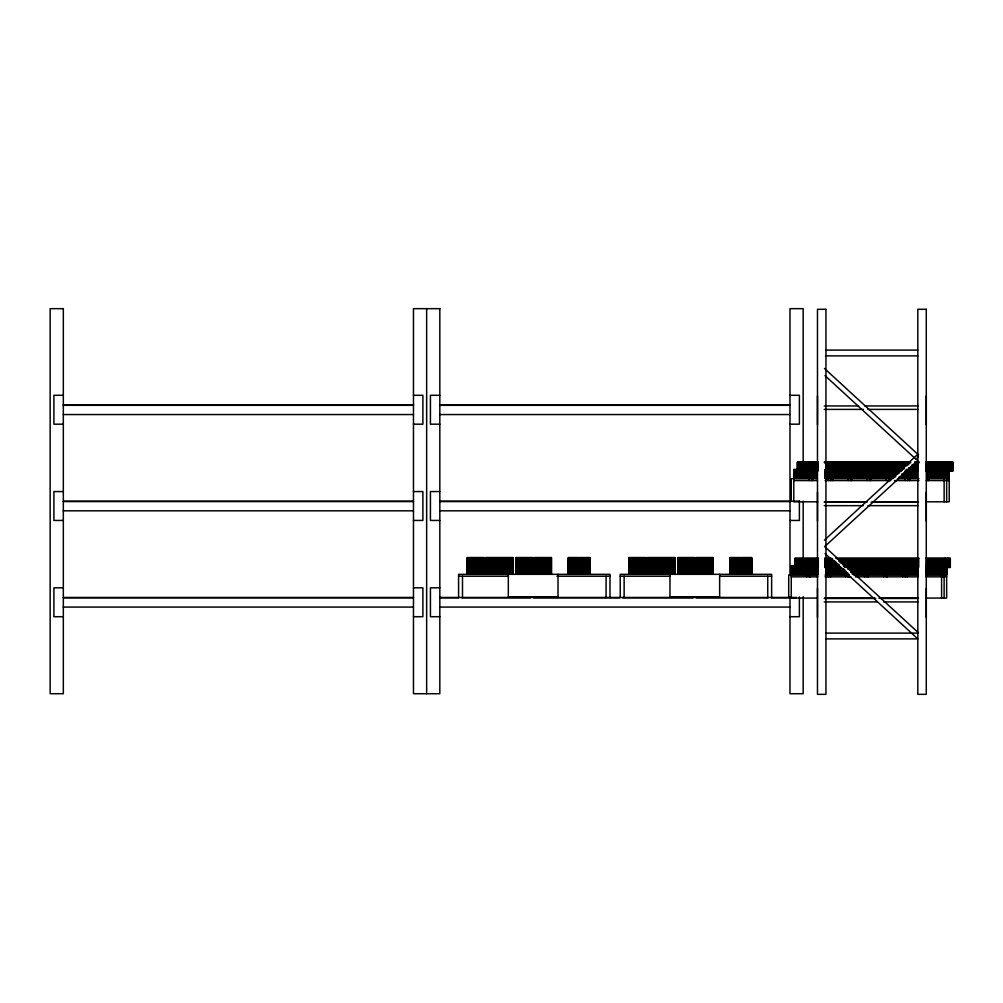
<?xml version="1.0" encoding="UTF-8"?>
<svg xmlns="http://www.w3.org/2000/svg" width="1003" height="1003" viewBox="0 0 1003 1003"><rect width="100%" height="100%" fill="white"/><g stroke="black" fill="none" stroke-linecap="round" stroke-linejoin="round"><path stroke-width="1.5" d="M824.428 540.153L917.218 454.835L918.121 457.343M825.105 546.209L917.883 460.891M825.945 350.097L917.82 350.097M825.945 355.877L917.82 355.877M63.327 395.295L53.911 395.295L53.911 424.181L63.327 424.181M413.474 395.295L422.89 395.295L422.89 424.181L413.474 424.181M439.828 395.295L430.425 395.295L430.425 424.181L439.828 424.181M789.988 395.295L799.391 395.295L799.391 424.181L789.988 424.181M817.483 395.922L817.483 424.796M926.283 395.922L926.283 424.796M63.327 404.924L413.474 404.924M439.828 404.924L789.988 404.924M63.327 405.312L413.474 405.312M439.828 405.312L789.988 405.312M824.24 405.939L858.606 405.939M864.849 405.939L917.971 405.939M824.24 409.4L863.295 409.4M867.971 409.4L917.971 409.4M63.327 414.552L413.474 414.552M439.828 414.552L789.988 414.552M818.172 461.881L797.435 461.881L797.435 471.222M824.441 461.881L910.574 461.881M914.886 461.881L918.986 461.881M925.844 461.881L952.85 461.881L952.85 471.222L925.844 471.222M797.435 462.358L818.172 462.358M824.441 462.358L910.574 462.358M914.886 462.358L918.986 462.358M925.844 462.358L952.85 462.358M797.435 462.822L818.172 462.822M824.441 462.822L910.574 462.822M914.886 462.822L918.986 462.822M925.844 462.822L952.85 462.822M797.435 463.286L817.796 463.286M825.632 463.286L908.618 463.286M914.886 463.286L918.021 463.286M925.844 463.286L952.85 463.286M797.435 463.75L817.796 463.75M825.632 463.75L908.618 463.75M914.886 463.75L918.021 463.75M925.844 463.75L952.85 463.75M797.435 464.226L817.796 464.226M825.632 464.226L908.618 464.226M913.319 464.226L918.021 464.226M925.844 464.226L952.85 464.226M797.435 464.69L817.796 464.69M825.632 464.69L908.618 464.69M913.319 464.69L918.021 464.69M925.844 464.69L952.85 464.69M797.435 465.154L817.796 465.154M825.632 465.154L907.063 465.154M911.752 465.154L918.021 465.154M925.844 465.154L952.85 465.154M797.435 465.618L817.796 465.618M825.632 465.618L907.063 465.618M911.752 465.618L918.021 465.618M925.844 465.618L952.85 465.618M797.435 466.094L817.796 466.094M825.632 466.094L905.496 466.094M911.752 466.094L918.021 466.094M925.844 466.094L952.85 466.094M797.435 466.558L817.796 466.558M825.632 466.558L905.496 466.558M911.752 466.558L918.021 466.558M925.844 466.558L952.85 466.558M797.435 467.022L817.796 467.022M825.632 467.022L903.929 467.022M910.185 467.022L918.021 467.022M925.844 467.022L952.85 467.022M797.435 467.486L817.796 467.486M825.632 467.486L903.929 467.486M910.185 467.486L918.021 467.486M925.844 467.486L952.85 467.486M797.435 467.962L817.796 467.962M825.632 467.962L903.929 467.962M908.618 467.962L918.021 467.962M925.844 467.962L952.85 467.962M797.435 468.426L817.796 468.426M825.632 468.426L903.929 468.426M908.618 468.426L918.021 468.426M925.844 468.426L952.85 468.426M797.435 468.89L817.796 468.89M825.632 468.89L903.929 468.89M908.618 468.89L918.021 468.89M925.844 468.89L952.85 468.89M817.796 469.354L793.787 469.354L793.787 501.813L817.658 501.813M825.105 469.354L902.361 469.354M906.536 469.354L918.021 469.354M925.844 469.354L952.85 469.354M793.787 469.83L817.796 469.83M825.105 469.83L902.361 469.83M906.536 469.83L918.021 469.83M925.844 469.83L952.85 469.83M793.787 470.294L817.796 470.294M825.105 470.294L901.847 470.294M905.496 470.294L918.021 470.294M925.844 470.294L952.85 470.294M793.787 470.758L817.796 470.758M825.105 470.758L901.847 470.758M905.496 470.758L918.021 470.758M925.844 470.758L952.85 470.758M793.787 471.222L817.796 471.222M825.105 471.222L900.794 471.222M904.969 471.222L918.021 471.222M793.787 471.698L817.282 471.698M825.105 471.698L900.28 471.698M904.969 471.698L917.507 471.698M926.897 471.698L949.202 471.698M793.787 472.162L817.282 472.162M825.105 472.162L898.713 472.162M904.969 472.162L917.507 472.162M926.897 472.162L949.202 472.162M793.787 472.626L817.282 472.626M825.105 472.626L898.713 472.626M904.969 472.626L917.507 472.626M926.897 472.626L949.202 472.626M793.787 473.09L817.282 473.09M825.105 473.09L898.713 473.09M903.415 473.09L917.507 473.09M926.897 473.09L949.202 473.09M793.787 473.566L817.282 473.566M825.105 473.566L898.713 473.566M903.415 473.566L917.507 473.566M926.897 473.566L949.202 473.566M793.787 474.03L817.282 474.03M825.105 474.03L897.146 474.03M901.847 474.03L917.507 474.03M926.897 474.03L949.202 474.03M793.787 474.494L817.282 474.494M825.105 474.494L897.146 474.494M901.847 474.494L917.507 474.494M926.897 474.494L949.202 474.494M793.787 474.958L817.282 474.958M825.105 474.958L895.579 474.958M901.847 474.958L917.507 474.958M926.897 474.958L949.202 474.958M793.787 475.435L817.282 475.435M825.105 475.435L895.579 475.435M901.847 475.435L917.507 475.435M926.897 475.435L949.202 475.435M793.787 475.898L817.282 475.898M825.105 475.898L895.579 475.898M901.847 475.898L917.507 475.898M926.897 475.898L949.202 475.898M793.787 476.362L817.282 476.362M825.105 476.362L895.579 476.362M900.28 476.362L917.507 476.362M926.897 476.362L949.202 476.362M793.787 476.826L817.282 476.826M825.105 476.826L895.579 476.826M900.28 476.826L917.507 476.826M926.897 476.826L949.202 476.826M793.787 477.303L817.282 477.303M825.105 477.303L894.012 477.303M898.713 477.303L917.507 477.303M926.897 477.303L949.202 477.303M793.787 477.767L817.282 477.767M825.105 477.767L894.012 477.767M898.713 477.767L917.507 477.767M926.897 477.767L949.202 477.767M793.787 478.23L817.282 478.23M825.105 478.23L892.444 478.23M898.713 478.23L917.507 478.23M926.897 478.23L949.202 478.23M817.407 478.694L791.254 478.694L791.254 501.187L798.864 501.187M825.105 478.694L892.896 478.694M897.522 478.694L918.961 478.694M926.897 478.694L949.202 478.694M793.787 480.575L817.407 480.575M825.105 480.575L890.877 480.575M894.438 480.575L918.961 480.575M926.308 480.575L949.202 480.575M63.327 491.558L53.911 491.558L53.911 520.444L63.327 520.444M413.474 491.558L422.89 491.558L422.89 520.444L413.474 520.444M439.828 491.558L430.425 491.558L430.425 520.444L439.828 520.444M817.483 492.185L817.483 521.058M926.283 492.185L926.283 521.058M63.327 501.187L413.474 501.187M439.828 501.187L789.988 501.187M63.327 501.575L413.474 501.575M439.828 501.575L789.988 501.575M824.516 501.813L867.394 501.813M872.472 501.813L918.472 501.813M925.706 501.813L949.202 501.813L949.202 470.758M824.24 502.202L866.416 502.202M871.105 502.202L917.971 502.202M824.24 505.662L863.295 505.662M867.971 505.662L917.971 505.662M63.327 510.815L413.474 510.815M439.828 510.815L789.988 510.815M789.988 520.444L799.391 520.444L799.391 500.685M467.172 557.994L483.998 557.994M485.665 557.994L513.273 557.994M516.106 557.994L532.944 557.994M534.612 557.994L551.437 557.994M568.25 557.994L578.643 557.994M579.671 557.994L590.065 557.994M628.818 557.994L645.644 557.994M647.311 557.994L674.919 557.994M677.752 557.994L694.59 557.994M696.258 557.994L713.083 557.994M729.896 557.994L740.289 557.994M741.317 557.994L751.711 557.994M818.385 558.144L794.903 558.144L794.903 567.485M824.654 558.144L830.923 558.144M835.612 558.144L918.986 558.144M925.844 558.144L950.317 558.144L950.317 567.485L925.932 567.485M467.172 558.458L483.998 558.458M485.665 558.458L513.273 558.458M516.106 558.458L532.944 558.458M534.612 558.458L551.437 558.458M568.25 558.458L578.643 558.458M579.671 558.458L590.065 558.458M628.818 558.458L645.644 558.458M647.311 558.458L674.919 558.458M677.752 558.458L694.59 558.458M696.258 558.458L713.083 558.458M729.896 558.458L740.289 558.458M741.317 558.458L751.711 558.458M794.903 558.621L818.385 558.621M824.654 558.621L832.49 558.621M837.179 558.621L918.61 558.621M926.446 558.621L950.317 558.621M467.172 558.922L483.998 558.922M485.665 558.922L513.273 558.922M516.106 558.922L532.944 558.922M534.612 558.922L551.437 558.922M568.25 558.922L578.643 558.922M579.671 558.922L590.065 558.922M628.818 558.922L645.644 558.922M647.311 558.922L674.919 558.922M677.752 558.922L694.59 558.922M696.258 558.922L713.083 558.922M729.896 558.922L740.289 558.922M741.317 558.922L751.711 558.922M794.903 559.085L818.385 559.085M824.654 559.085L832.49 559.085M837.179 559.085L918.61 559.085M926.446 559.085L950.317 559.085M467.172 559.398L483.998 559.398M485.665 559.398L513.273 559.398M516.106 559.398L532.944 559.398M534.612 559.398L551.437 559.398M568.25 559.398L578.643 559.398M579.671 559.398L590.065 559.398M628.818 559.398L645.644 559.398M647.311 559.398L674.919 559.398M677.752 559.398L694.59 559.398M696.258 559.398L713.083 559.398M729.896 559.398L740.289 559.398M741.317 559.398L751.711 559.398M794.903 559.549L818.385 559.549M824.654 559.549L832.49 559.549M838.746 559.549L918.61 559.549M926.446 559.549L950.317 559.549M467.172 559.862L483.998 559.862M485.665 559.862L513.273 559.862M516.106 559.862L532.944 559.862M534.612 559.862L551.437 559.862M568.25 559.862L578.643 559.862M579.671 559.862L590.065 559.862M628.818 559.862L645.644 559.862M647.311 559.862L674.919 559.862M677.752 559.862L694.59 559.862M696.258 559.862L713.083 559.862M729.896 559.862L740.289 559.862M741.317 559.862L751.711 559.862M794.903 560.013L818.385 560.013M824.654 560.013L832.49 560.013M838.746 560.013L918.61 560.013M926.446 560.013L950.317 560.013M467.172 560.326L483.998 560.326M485.665 560.326L513.273 560.326M516.106 560.326L532.944 560.326M534.612 560.326L551.437 560.326M568.25 560.326L578.643 560.326M579.671 560.326L590.065 560.326M628.818 560.326L645.644 560.326M647.311 560.326L674.919 560.326M677.752 560.326L694.59 560.326M696.258 560.326L713.083 560.326M729.896 560.326L740.289 560.326M741.317 560.326L751.711 560.326M794.903 560.489L818.385 560.489M824.654 560.489L834.045 560.489M838.746 560.489L918.61 560.489M926.446 560.489L950.317 560.489M467.172 560.79L483.998 560.79M485.665 560.79L513.273 560.79M516.106 560.79L532.944 560.79M534.612 560.79L551.437 560.79M568.25 560.79L578.643 560.79M579.671 560.79L590.065 560.79M628.818 560.79L645.644 560.79M647.311 560.79L674.919 560.79M677.752 560.79L694.59 560.79M696.258 560.79L713.083 560.79M729.896 560.79L740.289 560.79M741.317 560.79L751.711 560.79M794.903 560.953L818.385 560.953M824.654 560.953L834.045 560.953M838.746 560.953L918.61 560.953M926.446 560.953L950.317 560.953M467.172 561.266L483.998 561.266M485.665 561.266L513.273 561.266M516.106 561.266L532.944 561.266M534.612 561.266L551.437 561.266M568.25 561.266L578.643 561.266M579.671 561.266L590.065 561.266M628.818 561.266L645.644 561.266M647.311 561.266L674.919 561.266M677.752 561.266L694.59 561.266M696.258 561.266L713.083 561.266M729.896 561.266L740.289 561.266M741.317 561.266L751.711 561.266M794.903 561.417L818.385 561.417M824.654 561.417L835.612 561.417M840.313 561.417L918.61 561.417M926.446 561.417L950.317 561.417M467.172 561.73L483.998 561.73M485.665 561.73L513.273 561.73M516.106 561.73L532.944 561.73M534.612 561.73L551.437 561.73M568.25 561.73L578.643 561.73M579.671 561.73L590.065 561.73M628.818 561.73L645.644 561.73M647.311 561.73L674.919 561.73M677.752 561.73L694.59 561.73M696.258 561.73L713.083 561.73M729.896 561.73L740.289 561.73M741.317 561.73L751.711 561.73M794.903 561.881L818.385 561.881M824.654 561.881L835.612 561.881M840.313 561.881L918.61 561.881M926.446 561.881L950.317 561.881M467.172 562.194L483.998 562.194M485.665 562.194L513.273 562.194M516.106 562.194L532.944 562.194M534.612 562.194L551.437 562.194M568.25 562.194L578.643 562.194M579.671 562.194L590.065 562.194M628.818 562.194L645.644 562.194M647.311 562.194L674.919 562.194M677.752 562.194L694.59 562.194M696.258 562.194L713.083 562.194M729.896 562.194L740.289 562.194M741.317 562.194L751.711 562.194M794.903 562.357L818.385 562.357M824.654 562.357L835.612 562.357M840.313 562.357L918.61 562.357M926.446 562.357L950.317 562.357M467.172 562.658L483.998 562.658M485.665 562.658L513.273 562.658M516.106 562.658L532.944 562.658M534.612 562.658L551.437 562.658M568.25 562.658L578.643 562.658M579.671 562.658L590.065 562.658M628.818 562.658L645.644 562.658M647.311 562.658L674.919 562.658M677.752 562.658L694.59 562.658M696.258 562.658L713.083 562.658M729.896 562.658L740.289 562.658M741.317 562.658L751.711 562.658M794.903 562.821L818.385 562.821M824.654 562.821L835.612 562.821M840.313 562.821L918.61 562.821M926.446 562.821L950.317 562.821M467.172 563.134L483.998 563.134M485.665 563.134L513.273 563.134M516.106 563.134L532.944 563.134M534.612 563.134L551.437 563.134M568.25 563.134L578.643 563.134M579.671 563.134L590.065 563.134M628.818 563.134L645.644 563.134M647.311 563.134L674.919 563.134M677.752 563.134L694.59 563.134M696.258 563.134L713.083 563.134M729.896 563.134L740.289 563.134M741.317 563.134L751.711 563.134M794.903 563.285L818.385 563.285M824.654 563.285L837.179 563.285M841.881 563.285L918.61 563.285M926.446 563.285L950.317 563.285M467.172 563.598L483.998 563.598M485.665 563.598L513.273 563.598M516.106 563.598L532.944 563.598M534.612 563.598L551.437 563.598M568.25 563.598L578.643 563.598M579.671 563.598L590.065 563.598M628.818 563.598L645.644 563.598M647.311 563.598L674.919 563.598M677.752 563.598L694.59 563.598M696.258 563.598L713.083 563.598M729.896 563.598L740.289 563.598M741.317 563.598L751.711 563.598M794.903 563.749L818.385 563.749M824.654 563.749L837.179 563.749M841.881 563.749L918.61 563.749M926.446 563.749L950.317 563.749M467.172 564.062L483.998 564.062M485.665 564.062L513.273 564.062M516.106 564.062L532.944 564.062M534.612 564.062L551.437 564.062M568.25 564.062L578.643 564.062M579.671 564.062L590.065 564.062M628.818 564.062L645.644 564.062M647.311 564.062L674.919 564.062M677.752 564.062L694.59 564.062M696.258 564.062L713.083 564.062M729.896 564.062L740.289 564.062M741.317 564.062L751.711 564.062M794.903 564.225L818.385 564.225M824.654 564.225L838.746 564.225M843.448 564.225L918.61 564.225M926.446 564.225L950.317 564.225M467.172 564.526L483.998 564.526M485.665 564.526L513.273 564.526M516.106 564.526L532.944 564.526M534.612 564.526L551.437 564.526M568.25 564.526L578.643 564.526M579.671 564.526L590.065 564.526M628.818 564.526L645.644 564.526M647.311 564.526L674.919 564.526M677.752 564.526L694.59 564.526M696.258 564.526L713.083 564.526M729.896 564.526L740.289 564.526M741.317 564.526L751.711 564.526M794.903 564.689L818.385 564.689M824.654 564.689L838.746 564.689M843.448 564.689L918.61 564.689M926.446 564.689L950.317 564.689M467.172 565.002L483.998 565.002M485.665 565.002L513.273 565.002M516.106 565.002L532.944 565.002M534.612 565.002L551.437 565.002M568.25 565.002L578.643 565.002M579.671 565.002L590.065 565.002M628.818 565.002L645.644 565.002M647.311 565.002L674.919 565.002M677.752 565.002L694.59 565.002M696.258 565.002L713.083 565.002M729.896 565.002L740.289 565.002M741.317 565.002L751.711 565.002M794.903 565.153L818.385 565.153M824.654 565.153L838.746 565.153M843.448 565.153L918.61 565.153M926.446 565.153L950.317 565.153M467.172 565.466L483.998 565.466M485.665 565.466L513.273 565.466M516.106 565.466L532.944 565.466M534.612 565.466L551.437 565.466M568.25 565.466L578.643 565.466M579.671 565.466L590.065 565.466M628.818 565.466L645.644 565.466M647.311 565.466L674.919 565.466M677.752 565.466L694.59 565.466M696.258 565.466L713.083 565.466M729.896 565.466L740.289 565.466M741.317 565.466L751.711 565.466M818.385 565.617L791.254 565.617L791.254 598.076L817.282 598.076M824.654 565.617L838.746 565.617M843.448 565.617L918.61 565.617M925.932 565.617L950.317 565.617M467.172 565.93L483.998 565.93M485.665 565.93L513.273 565.93M516.106 565.93L532.944 565.93M534.612 565.93L551.437 565.93M568.25 565.93L578.643 565.93M579.671 565.93L590.065 565.93M628.818 565.93L645.644 565.93M647.311 565.93L674.919 565.93M677.752 565.93L694.59 565.93M696.258 565.93L713.083 565.93M729.896 565.93L740.289 565.93M741.317 565.93L751.711 565.93M791.254 566.093L818.385 566.093M824.654 566.093L838.746 566.093M843.448 566.093L918.61 566.093M925.932 566.093L950.317 566.093M467.172 566.394L483.998 566.394M485.665 566.394L513.273 566.394M516.106 566.394L532.944 566.394M534.612 566.394L551.437 566.394M568.25 566.394L578.643 566.394M579.671 566.394L590.065 566.394M628.818 566.394L645.644 566.394M647.311 566.394L674.919 566.394M677.752 566.394L694.59 566.394M696.258 566.394L713.083 566.394M729.896 566.394L740.289 566.394M741.317 566.394L751.711 566.394M791.254 566.557L818.385 566.557M824.654 566.557L840.313 566.557M844.501 566.557L918.61 566.557M925.932 566.557L950.317 566.557M467.172 566.871L483.998 566.871M485.665 566.871L513.273 566.871M516.106 566.871L532.944 566.871M534.612 566.871L551.437 566.871M568.25 566.871L578.643 566.871M579.671 566.871L590.065 566.871M628.818 566.871L645.644 566.871M647.311 566.871L674.919 566.871M677.752 566.871L694.59 566.871M696.258 566.871L713.083 566.871M729.896 566.871L740.289 566.871M741.317 566.871L751.711 566.871M791.254 567.021L818.385 567.021M824.654 567.021L840.313 567.021M844.501 567.021L918.61 567.021M925.932 567.021L950.317 567.021M467.172 567.334L483.998 567.334M485.665 567.334L513.273 567.334M516.106 567.334L532.944 567.334M534.612 567.334L551.437 567.334M568.25 567.334L578.643 567.334M579.671 567.334L590.065 567.334M628.818 567.334L645.644 567.334M647.311 567.334L674.919 567.334M677.752 567.334L694.59 567.334M696.258 567.334L713.083 567.334M729.896 567.334L740.289 567.334M741.317 567.334L751.711 567.334M791.254 567.485L818.385 567.485M824.654 567.485L841.367 567.485M846.582 567.485L918.61 567.485M467.172 567.798L483.998 567.798M485.665 567.798L513.273 567.798M516.106 567.798L532.944 567.798M534.612 567.798L551.437 567.798M568.25 567.798L578.643 567.798M579.671 567.798L590.065 567.798M628.818 567.798L645.644 567.798M647.311 567.798L674.919 567.798M677.752 567.798L694.59 567.798M696.258 567.798L713.083 567.798M729.896 567.798L740.289 567.798M741.317 567.798L751.711 567.798M791.254 567.949L817.871 567.949M825.707 567.949L841.367 567.949M847.623 567.949L918.096 567.949M925.932 567.949L946.656 567.949M467.172 568.262L483.998 568.262M485.665 568.262L513.273 568.262M516.106 568.262L532.944 568.262M534.612 568.262L551.437 568.262M568.25 568.262L578.643 568.262M579.671 568.262L590.065 568.262M628.818 568.262L645.644 568.262M647.311 568.262L674.919 568.262M677.752 568.262L694.59 568.262M696.258 568.262L713.083 568.262M729.896 568.262L740.289 568.262M741.317 568.262L751.711 568.262M791.254 568.425L817.871 568.425M825.707 568.425L842.934 568.425M847.623 568.425L918.096 568.425M925.932 568.425L946.656 568.425M467.172 568.739L483.998 568.739M485.665 568.739L513.273 568.739M516.106 568.739L532.944 568.739M534.612 568.739L551.437 568.739M568.25 568.739L578.643 568.739M579.671 568.739L590.065 568.739M628.818 568.739L645.644 568.739M647.311 568.739L674.919 568.739M677.752 568.739L694.59 568.739M696.258 568.739L713.083 568.739M729.896 568.739L740.289 568.739M741.317 568.739L751.711 568.739M791.254 568.889L817.871 568.889M825.707 568.889L842.934 568.889M847.623 568.889L918.096 568.889M925.932 568.889L946.656 568.889M467.172 569.202L483.998 569.202M485.665 569.202L513.273 569.202M516.106 569.202L532.944 569.202M534.612 569.202L551.437 569.202M568.25 569.202L578.643 569.202M579.671 569.202L590.065 569.202M628.818 569.202L645.644 569.202M647.311 569.202L674.919 569.202M677.752 569.202L694.59 569.202M696.258 569.202L713.083 569.202M729.896 569.202L740.289 569.202M741.317 569.202L751.711 569.202M791.254 569.353L817.871 569.353M825.707 569.353L844.501 569.353M849.19 569.353L918.096 569.353M925.932 569.353L946.656 569.353M467.172 569.666L483.998 569.666M485.665 569.666L513.273 569.666M516.106 569.666L532.944 569.666M534.612 569.666L551.437 569.666M568.25 569.666L578.643 569.666M579.671 569.666L590.065 569.666M628.818 569.666L645.644 569.666M647.311 569.666L674.919 569.666M677.752 569.666L694.59 569.666M696.258 569.666L713.083 569.666M729.896 569.666L740.289 569.666M741.317 569.666L751.711 569.666M791.254 569.817L817.871 569.817M825.707 569.817L844.501 569.817M849.19 569.817L918.096 569.817M925.932 569.817L946.656 569.817M467.172 570.13L483.998 570.13M485.665 570.13L513.273 570.13M516.106 570.13L532.944 570.13M534.612 570.13L551.437 570.13M568.25 570.13L578.643 570.13M579.671 570.13L590.065 570.13M628.818 570.13L645.644 570.13M647.311 570.13L674.919 570.13M677.752 570.13L694.59 570.13M696.258 570.13L713.083 570.13M729.896 570.13L740.289 570.13M741.317 570.13L751.711 570.13M791.254 570.293L817.871 570.293M825.707 570.293L844.501 570.293M850.757 570.293L918.096 570.293M925.932 570.293L946.656 570.293M467.172 570.607L483.998 570.607M485.665 570.607L513.273 570.607M516.106 570.607L532.944 570.607M534.612 570.607L551.437 570.607M568.25 570.607L578.643 570.607M579.671 570.607L590.065 570.607M628.818 570.607L645.644 570.607M647.311 570.607L674.919 570.607M677.752 570.607L694.59 570.607M696.258 570.607L713.083 570.607M729.896 570.607L740.289 570.607M741.317 570.607L751.711 570.607M791.254 570.757L817.871 570.757M825.707 570.757L844.501 570.757M850.757 570.757L918.096 570.757M925.932 570.757L946.656 570.757M467.172 571.071L483.998 571.071M485.665 571.071L513.273 571.071M516.106 571.071L532.944 571.071M534.612 571.071L551.437 571.071M568.25 571.071L578.643 571.071M579.671 571.071L590.065 571.071M628.818 571.071L645.644 571.071M647.311 571.071L674.919 571.071M677.752 571.071L694.59 571.071M696.258 571.071L713.083 571.071M729.896 571.071L740.289 571.071M741.317 571.071L751.711 571.071M791.254 571.221L817.871 571.221M825.707 571.221L846.056 571.221M850.757 571.221L918.096 571.221M925.932 571.221L946.656 571.221M467.172 571.534L483.998 571.534M485.665 571.534L513.273 571.534M516.106 571.534L532.944 571.534M534.612 571.534L551.437 571.534M568.25 571.534L578.643 571.534M579.671 571.534L590.065 571.534M628.818 571.534L645.644 571.534M647.311 571.534L674.919 571.534M677.752 571.534L694.59 571.534M696.258 571.534L713.083 571.534M729.896 571.534L740.289 571.534M741.317 571.534L751.711 571.534M791.254 571.685L817.871 571.685M825.707 571.685L846.056 571.685M850.757 571.685L918.096 571.685M925.932 571.685L946.656 571.685M467.172 571.998L483.998 571.998M485.665 571.998L513.273 571.998M516.106 571.998L532.944 571.998M534.612 571.998L551.437 571.998M568.25 571.998L578.643 571.998M579.671 571.998L590.065 571.998M628.818 571.998L645.644 571.998M647.311 571.998L674.919 571.998M677.752 571.998L694.59 571.998M696.258 571.998L713.083 571.998M729.896 571.998L740.289 571.998M741.317 571.998L751.711 571.998M791.254 572.161L817.871 572.161M825.707 572.161L846.056 572.161M850.757 572.161L918.096 572.161M925.932 572.161L946.656 572.161M467.172 572.475L483.998 572.475M485.665 572.475L513.273 572.475M516.106 572.475L532.944 572.475M534.612 572.475L551.437 572.475M568.25 572.475L578.643 572.475M579.671 572.475L590.065 572.475M628.818 572.475L645.644 572.475M647.311 572.475L674.919 572.475M677.752 572.475L694.59 572.475M696.258 572.475L713.083 572.475M729.896 572.475L740.289 572.475M741.317 572.475L751.711 572.475M791.254 572.625L817.871 572.625M825.707 572.625L847.623 572.625M852.324 572.625L918.096 572.625M925.932 572.625L946.656 572.625M467.172 572.939L483.998 572.939M485.665 572.939L513.273 572.939M516.106 572.939L532.944 572.939M534.612 572.939L551.437 572.939M568.25 572.939L578.643 572.939M579.671 572.939L590.065 572.939M628.818 572.939L645.644 572.939M647.311 572.939L674.919 572.939M677.752 572.939L694.59 572.939M696.258 572.939L713.083 572.939M729.896 572.939L740.289 572.939M741.317 572.939L751.711 572.939M791.254 573.089L817.871 573.089M825.707 573.089L847.623 573.089M852.324 573.089L918.096 573.089M925.932 573.089L946.656 573.089M467.172 573.403L483.998 573.403M485.665 573.403L513.273 573.403M516.106 573.403L532.944 573.403M534.612 573.403L551.437 573.403M568.25 573.403L578.643 573.403M579.671 573.403L590.065 573.403M628.818 573.403L645.644 573.403M647.311 573.403L674.919 573.403M677.752 573.403L694.59 573.403M696.258 573.403L713.083 573.403M729.896 573.403L740.289 573.403M741.317 573.403L751.711 573.403M791.254 573.553L817.871 573.553M825.707 573.553L847.623 573.553M852.324 573.553L918.096 573.553M925.932 573.553L946.656 573.553M467.172 573.866L483.998 573.866M485.665 573.866L513.273 573.866M516.106 573.866L532.944 573.866M534.612 573.866L551.437 573.866M568.25 573.866L578.643 573.866M579.671 573.866L590.065 573.866M628.818 573.866L645.644 573.866M647.311 573.866L674.919 573.866M677.752 573.866L694.59 573.866M696.258 573.866L713.083 573.866M729.896 573.866L740.289 573.866M741.317 573.866L751.711 573.866M791.254 574.029L817.871 574.029M825.707 574.029L847.623 574.029M852.324 574.029L918.096 574.029M925.932 574.029L946.656 574.029M791.254 574.493L817.871 574.493M825.707 574.493L849.19 574.493M853.892 574.493L918.096 574.493M925.932 574.493L946.656 574.493M817.959 574.957L788.709 574.957L788.709 597.449M825.118 574.957L849.19 574.957M853.754 574.957L918.096 574.957M925.932 574.957L946.656 574.957M458.584 576.223L508.534 576.223M556.916 576.223L609.987 576.223M620.23 576.223L670.18 576.223M720.129 576.223L771.633 576.223M791.254 576.838L817.959 576.838M825.105 576.838L850.757 576.838M855.296 576.838L918.096 576.838M925.932 576.838L946.656 576.838M63.327 587.821L53.911 587.821L53.911 616.707L63.327 616.707M413.474 587.821L422.89 587.821L422.89 616.707L413.474 616.707M439.828 587.821L430.425 587.821L430.425 616.707L439.828 616.707M817.483 588.448L817.483 617.321M926.283 588.448L926.283 617.321M63.327 597.449L413.474 597.449M439.828 597.449L796.332 597.449M63.327 597.838L413.474 597.838M439.828 597.838L458.597 597.838M461.719 597.838L530.499 597.838M533.621 597.838L619.603 597.838M622.725 597.838L693.06 597.838M696.195 597.838L768.097 597.838M771.219 597.838L788.421 597.838M824.516 598.076L874.629 598.076M878.941 598.076L918.472 598.076M925.932 598.076L946.656 598.076L946.656 567.021M824.24 598.452L875.782 598.452M880.471 598.452L917.971 598.452M824.24 601.925L877.349 601.925M883.593 601.925L917.971 601.925M63.327 607.078L413.474 607.078M439.828 607.078L789.988 607.078M789.988 616.707L799.391 616.707L799.391 596.948M825.945 633.119L917.82 633.119M825.945 638.886L917.82 638.886L825.043 553.581M824.491 368.477L918.422 454.835L916.604 459.838L824.98 375.586M824.566 546.472L918.485 632.83M950.317 461.881L950.317 471.222M947.772 461.881L947.772 471.222M947.772 558.144L947.772 567.485M946.656 470.758L946.656 501.813M945.24 558.144L945.24 567.485M944.124 469.354L944.124 501.813M944.124 567.021L944.124 598.076M941.591 565.617L941.591 598.076M928.703 478.694L928.703 480.575M927.675 478.694L927.675 480.575M909.708 478.694L909.708 480.575M907.778 478.694L907.778 480.575M907.176 574.957L907.176 576.838M905.233 478.694L905.233 480.575M905.233 574.957L905.233 576.838M902.7 574.957L902.7 576.838M889.811 478.694L889.811 480.575M888.783 478.694L888.783 480.575M887.279 574.957L887.279 576.838M886.251 478.694L886.251 480.575M886.251 574.957L886.251 576.838M883.706 574.957L883.706 576.838M870.817 478.694L870.817 480.575M869.626 478.694L869.626 480.575M868.285 574.957L868.285 576.838M867.093 478.694L867.093 480.575M867.093 574.957L867.093 576.838M864.548 574.957L864.548 576.838M851.672 478.694L851.672 480.575M850.644 478.694L850.644 480.575M849.127 574.957L849.127 576.838M848.099 478.694L848.099 480.575M848.099 574.957L848.099 576.838M845.567 574.957L845.567 576.838M832.678 478.694L832.678 480.575M830.747 478.694L830.747 480.575M830.747 574.957L830.747 576.838M830.133 574.957L830.133 576.838M828.202 478.694L828.202 480.575M828.202 574.957L828.202 576.838M825.67 574.957L825.67 576.838M812.781 478.694L812.781 480.575M811.753 478.694L811.753 480.575M810.236 574.957L810.236 576.838M809.22 478.694L809.22 480.575M809.22 574.957L809.22 576.838M806.675 574.957L806.675 576.838M803.165 463.624L803.165 308.661L789.988 308.661L789.988 574.982M803.165 501.187L803.165 557.543M803.165 596.672L803.165 693.712L789.988 693.712L789.988 596.672M802.513 461.881L802.513 462.822M799.98 461.881L799.98 462.822M771.633 597.449L771.633 574.33L620.23 574.33L620.23 597.449M767.734 576.223L767.734 597.449M751.711 574.33L751.711 557.53L741.317 557.53L741.317 574.33M740.289 574.33L740.289 557.53L729.896 557.53L729.896 574.33M719.652 574.33L719.652 596.823L669.966 596.823L669.966 574.33M713.083 574.33L713.083 557.53L696.258 557.53L696.258 574.33M694.59 574.33L694.59 557.53L677.752 557.53L677.752 574.33M674.919 574.33L674.919 557.53L647.311 557.53L647.311 574.33M645.644 574.33L645.644 557.53L628.818 557.53L628.818 574.33M624.129 576.223L624.129 597.449M609.987 597.449L609.987 574.33L458.584 574.33L458.584 597.449M606.088 576.223L606.088 597.449M590.065 574.33L590.065 557.53L579.671 557.53L579.671 574.33M578.643 574.33L578.643 557.53L568.25 557.53L568.25 574.33M558.007 574.33L558.007 596.823L508.32 596.823L508.32 574.33M551.437 574.33L551.437 557.53L534.612 557.53L534.612 574.33M532.944 574.33L532.944 557.53L516.106 557.53L516.106 574.33M513.273 574.33L513.273 557.53L485.665 557.53L485.665 574.33M483.998 574.33L483.998 557.53L467.172 557.53L467.172 574.33M462.483 576.223L462.483 597.449M426.651 308.661L426.651 693.712M63.327 308.661L50.15 308.661L50.15 693.712L63.327 693.712L63.327 308.661M439.828 308.661L413.474 308.661L413.474 693.712L439.828 693.712L439.828 308.661M825.945 309.288L817.483 309.288L817.483 694.339L825.945 694.339L825.945 309.288M926.283 309.288L917.82 309.288L917.82 694.339L926.283 694.339L926.283 309.288"/></g></svg>
